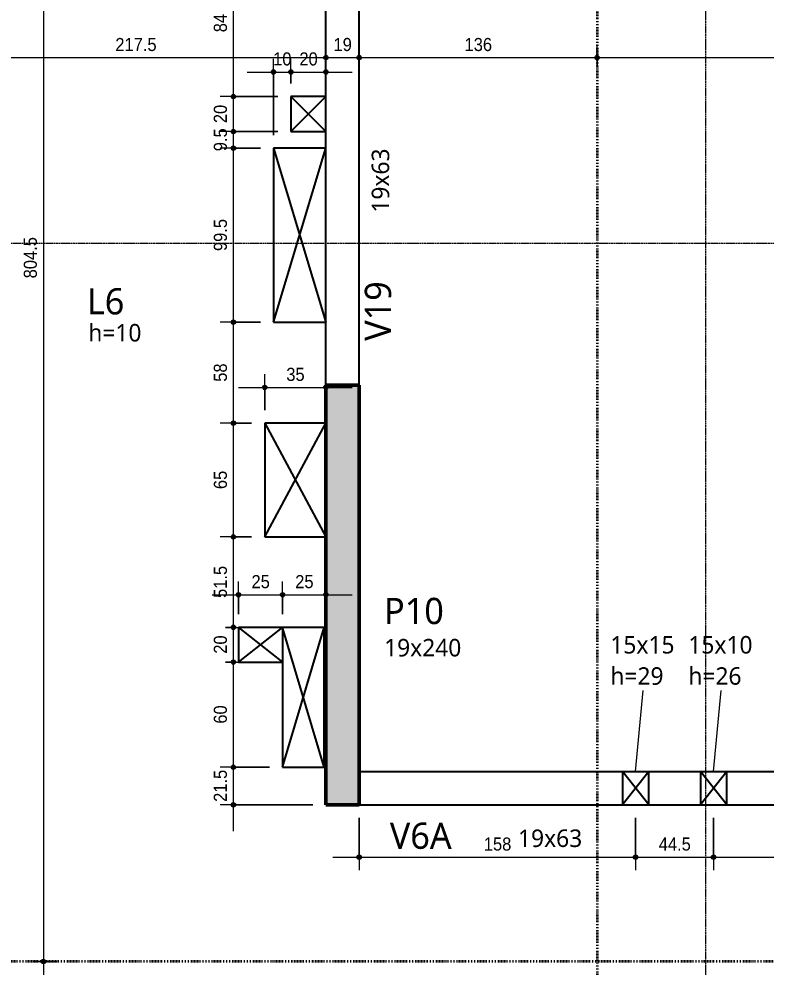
# Model space of a CAD drawing. Header units: centimetres. Extents: x -1981 to 73905, y -3196 to 88043.
# Drawn here: x -82 to 345, y -120 to 423 of the extents above; entities that cross this region are included whole.
import ezdxf

# ---------------------------------------------------------------- set-up
doc = ezdxf.new("R2010")
doc.units = ezdxf.units.CM
for name, pattern in [('Centro de 6 mm', [1.32, 0.6, -0.24, 0.24, -0.24]), ('Dash dot', [1.5875, 0.635, -0.47625, 0, -0.47625]), ('Traço', [0.635, 0.3175, -0.3175])]:
    doc.linetypes.add(name, pattern=pattern)
for name, color, linetype, lineweight in [('A-ANNO-DIMS', 7, 'Continuous', 9), ('A-ANNO-DIMS-50', 7, 'Continuous', 9), ('A-DETL-THIN', 7, 'Continuous', 25), ('A-FLOR', 7, 'Continuous', 25), ('A-FLOR-IDEN', 7, 'Continuous', 9), ('A-GENM', 7, 'Continuous', 25), ('A-GENM-HDLN', 7, 'Traço', 18), ('A-GENM-IDEN', 7, 'Continuous', 9), ('G-ANNO-SYMB', 7, 'Continuous', 9), ('S-BEAM', 7, 'Continuous', 25), ('S-BEAM-HDLN', 7, 'Traço', 25), ('S-BEAM-IDEN', 7, 'Continuous', 9), ('S-COLS', 7, 'Continuous', 25), ('S-COLS-IDEN', 7, 'Continuous', 9), ('S-GRID', 7, 'Continuous', 9)]:
    doc.layers.add(name, color=color, linetype=linetype, lineweight=lineweight)
doc.styles.add('Arial_1', font='arial.ttf', dxfattribs={"width": 0.9, "height": 7.5})
doc.styles.add('Gadugi', font='gadugi.ttf', dxfattribs={"height": 15})
doc.styles.add('Gadugi_1', font='gadugi.ttf', dxfattribs={"height": 10})
doc.dimstyles.new('PED_1_5mm_ESQ', dxfattribs={"dimscale": 30.48, "dimtxt": 7.651945, "dimasz": 0.328084, "dimexe": 0.246063, "dimexo": 0.246063, "dimgap": 0.049213, "dimtad": 1, "dimdec": 1, "dimrnd": 0.5, "dimdsep": 46, "dimtxsty": 'Arial_1', "dimblk1": 'DOTSMALL', "dimblk2": 'DOTSMALL', "dimsah": 1, "dimcen": 0.09, "dimdle": 0.492126, "dimazin": 0, "dimtfac": 1, "dimtdec": 4, "dimtix": 1, "dimtmove": 0, "dimatfit": 3, "dimfxl": 1, "dimtvp": 1, "dimtolj": 1, "dimtzin": 0, "dimarcsym": 2})

# ---------------------------------------------------------------- blocks, each defined once
blk = doc.blocks.new('PED_FURO_RETANGULAR_R04_2020 - 15x15x29-3491205-PL G 001 - FORMA DO PAVIMENTO TIPO 2')
at = {"layer": 'A-GENM-HDLN'}
for p, q in [((-7.5, 9.5), (7.5, -9.5)), ((-7.5, -9.5), (7.5, 9.5)), ((-7.5, -9.5), (-7.5, 9.5)), ((7.5, 9.5), (7.5, -9.5))]:
    blk.add_line(p, q, dxfattribs=at)
blk = doc.blocks.new('PED_FURO_RETANGULAR_R04_2020 - 15x10x26-3623036-PL G 001 - FORMA DO PAVIMENTO TIPO 2')
at = {"layer": 'A-GENM-HDLN'}
for p, q in [((-7.5, 9.5), (7.5, -9.5)), ((-7.5, -9.5), (7.5, 9.5)), ((-7.5, -9.5), (-7.5, 9.5)), ((7.5, 9.5), (7.5, -9.5))]:
    blk.add_line(p, q, dxfattribs=at)
blk = doc.blocks.new('DIMBLOCK12-PL G 001 - FORMA DO PAVIMENTO TIPO 2')
at = {"layer": 'A-ANNO-DIMS-50'}
h = blk.add_hatch(color=256, dxfattribs=at)
edge = h.paths.add_edge_path(flags=0)
edge.add_arc((-124.36, 400.41), 1.25, 0, 360)
h = blk.add_hatch(color=256, dxfattribs=at)
edge = h.paths.add_edge_path(flags=0)
edge.add_arc((93.14, 400.41), 1.25, 0, 360)
for p, q in [((-124.36, 394.68), (-124.36, 407.91)), ((93.14, 394.68), (93.14, 407.91)), ((-124.36, 400.41), (93.14, 400.41)), ((-124.36, 400.41), (-124.36, 394.68)), ((93.14, 400.41), (93.14, 394.68))]:
    blk.add_line(p, q, dxfattribs=at)
for centre in [(-124.36, 400.41), (93.14, 400.41)]:
    blk.add_circle(centre, 1.25, dxfattribs=at)
at = {"layer": 'A-ANNO-DIMS-50', "color": 0, "insert": (-27.27, 411.65), "char_height": 7.5, "width": 27.9708, "attachment_point": 1, "line_spacing_factor": 0.941778, "style": 'Arial_1'}
blk.add_mtext('217.5', dxfattribs=at)
blk = doc.blocks.new('_DotSmall')
at = {"color": 0, "linetype": 'ByBlock', "const_width": 0.5}
blk.add_lwpolyline([(-0.0625, 0, 1), (0.0625, 0, 1)], format="xyb", close=True, dxfattribs=at)
blk = doc.blocks.new('DIMBLOCK13-PL G 001 - FORMA DO PAVIMENTO TIPO 2')
at = {"layer": 'A-ANNO-DIMS-50'}
h = blk.add_hatch(color=256, dxfattribs=at)
edge = h.paths.add_edge_path(flags=0)
edge.add_arc((93.14, 400.41), 1.25, 0, 360)
h = blk.add_hatch(color=256, dxfattribs=at)
edge = h.paths.add_edge_path(flags=0)
edge.add_arc((112.14, 400.41), 1.25, 0, 360)
for p, q in [((93.14, 394.68), (93.14, 407.91)), ((112.14, 394.68), (112.14, 407.91)), ((93.14, 400.41), (112.14, 400.41)), ((93.14, 400.41), (93.14, 394.68)), ((112.14, 400.41), (112.14, 394.68))]:
    blk.add_line(p, q, dxfattribs=at)
for centre in [(93.14, 400.41), (112.14, 400.41)]:
    blk.add_circle(centre, 1.25, dxfattribs=at)
at = {"layer": 'A-ANNO-DIMS-50', "color": 0, "insert": (97.46, 411.65), "char_height": 7.5, "width": 12.4315, "attachment_point": 1, "line_spacing_factor": 0.941778, "style": 'Arial_1'}
blk.add_mtext('19', dxfattribs=at)
blk = doc.blocks.new('DIMBLOCK14-PL G 001 - FORMA DO PAVIMENTO TIPO 2')
at = {"layer": 'A-ANNO-DIMS-50'}
h = blk.add_hatch(color=256, dxfattribs=at)
edge = h.paths.add_edge_path(flags=0)
edge.add_arc((112.14, 400.41), 1.25, 0, 360)
h = blk.add_hatch(color=256, dxfattribs=at)
edge = h.paths.add_edge_path(flags=0)
edge.add_arc((248.14, 400.41), 1.25, 0, 360)
for p, q in [((112.14, 394.68), (112.14, 407.91)), ((248.14, 394.68), (248.14, 407.91)), ((112.14, 400.41), (248.14, 400.41)), ((112.14, 400.41), (112.14, 394.68)), ((248.14, 400.41), (248.14, 394.68))]:
    blk.add_line(p, q, dxfattribs=at)
for centre in [(112.14, 400.41), (248.14, 400.41)]:
    blk.add_circle(centre, 1.25, dxfattribs=at)
at = {"layer": 'A-ANNO-DIMS-50', "color": 0, "insert": (172.37, 411.65), "char_height": 7.5, "width": 18.6472, "attachment_point": 1, "line_spacing_factor": 0.941778, "style": 'Arial_1'}
blk.add_mtext('136', dxfattribs=at)
blk = doc.blocks.new('DIMBLOCK15-PL G 001 - FORMA DO PAVIMENTO TIPO 2')
at = {"layer": 'A-ANNO-DIMS-50'}
h = blk.add_hatch(color=256, dxfattribs=at)
edge = h.paths.add_edge_path(flags=0)
edge.add_arc((248.14, 400.41), 1.25, 0, 360)
h = blk.add_hatch(color=256, dxfattribs=at)
edge = h.paths.add_edge_path(flags=0)
edge.add_arc((811.15, 400.41), 1.25, 0, 360)
for p, q in [((248.14, 394.68), (248.14, 407.91)), ((811.15, 394.68), (811.15, 407.91)), ((248.14, 400.41), (811.15, 400.41)), ((248.14, 400.41), (248.14, 394.68)), ((811.15, 400.41), (811.15, 394.68))]:
    blk.add_line(p, q, dxfattribs=at)
for centre in [(248.14, 400.41), (811.15, 400.41)]:
    blk.add_circle(centre, 1.25, dxfattribs=at)
at = {"layer": 'A-ANNO-DIMS-50', "color": 0, "insert": (521.87, 411.65), "char_height": 7.5, "width": 18.6472, "attachment_point": 1, "line_spacing_factor": 0.941778, "style": 'Arial_1'}
blk.add_mtext('563', dxfattribs=at)
blk = doc.blocks.new('DIMBLOCK64-PL G 001 - FORMA DO PAVIMENTO TIPO 2')
at = {"layer": 'A-ANNO-DIMS-50'}
h = blk.add_hatch(color=256, dxfattribs=at)
edge = h.paths.add_edge_path(flags=0)
edge.add_arc((-68.38, 688.12), 1.25, 0, 360)
h = blk.add_hatch(color=256, dxfattribs=at)
edge = h.paths.add_edge_path(flags=0)
edge.add_arc((-68.38, -116.45), 1.25, 0, 360)
for p, q in [((-74.12, 688.12), (-60.88, 688.12)), ((-68.38, 688.12), (-74.12, 688.12)), ((-68.38, 688.12), (-68.38, -116.45)), ((-74.12, -116.45), (-60.88, -116.45)), ((-68.38, -116.45), (-74.12, -116.45))]:
    blk.add_line(p, q, dxfattribs=at)
for centre in [(-68.38, 688.12), (-68.38, -116.45)]:
    blk.add_circle(centre, 1.25, dxfattribs=at)
at = {"layer": 'A-ANNO-DIMS-50', "color": 0, "insert": (-79.62, 274.18), "char_height": 7.5, "width": 27.9708, "attachment_point": 1, "rotation": 90, "line_spacing_factor": 0.941778, "style": 'Arial_1'}
blk.add_mtext('804.5', dxfattribs=at)
blk = doc.blocks.new('DIMBLOCK65-PL G 001 - FORMA DO PAVIMENTO TIPO 2')
at = {"layer": 'A-ANNO-DIMS-50'}
h = blk.add_hatch(color=256, dxfattribs=at)
edge = h.paths.add_edge_path(flags=0)
edge.add_arc((-68.38, -116.45), 1.25, 0, 360)
h = blk.add_hatch(color=256, dxfattribs=at)
edge = h.paths.add_edge_path(flags=0)
edge.add_arc((-68.38, -181.88), 1.25, 0, 360)
for p, q in [((-74.12, -116.45), (-60.88, -116.45)), ((-68.38, -116.45), (-74.12, -116.45)), ((-68.38, -116.45), (-68.38, -196.88)), ((-70.85, -181.88), (-60.88, -181.88)), ((-68.38, -181.88), (-70.85, -181.88))]:
    blk.add_line(p, q, dxfattribs=at)
for centre in [(-68.38, -116.45), (-68.38, -181.88)]:
    blk.add_circle(centre, 1.25, dxfattribs=at)
at = {"layer": 'A-ANNO-DIMS-50', "color": 0, "insert": (-79.62, -158.23), "char_height": 7.5, "width": 21.7551, "attachment_point": 1, "rotation": 90, "line_spacing_factor": 0.941778, "style": 'Arial_1'}
blk.add_mtext('65.5', dxfattribs=at)
blk = doc.blocks.new('DIMBLOCK94-PL G 001 - FORMA DO PAVIMENTO TIPO 2')
at = {"layer": 'A-ANNO-DIMS-50'}
h = blk.add_hatch(color=256, dxfattribs=at)
edge = h.paths.add_edge_path(flags=0)
edge.add_arc((40.26, -5.38), 1.25, 0, 360)
h = blk.add_hatch(color=256, dxfattribs=at)
edge = h.paths.add_edge_path(flags=0)
edge.add_arc((40.26, -26.88), 1.25, 0, 360)
for p, q in [((60.86, -5.38), (32.76, -5.38)), ((40.26, -41.88), (40.26, -5.38)), ((40.26, -5.38), (60.86, -5.38)), ((85.64, -26.88), (32.76, -26.88)), ((40.26, -26.88), (85.64, -26.88))]:
    blk.add_line(p, q, dxfattribs=at)
for centre in [(40.26, -5.38), (40.26, -26.88)]:
    blk.add_circle(centre, 1.25, dxfattribs=at)
at = {"layer": 'A-ANNO-DIMS-50', "color": 0, "insert": (29.02, -25.2), "char_height": 7.5, "width": 21.7551, "attachment_point": 1, "rotation": 90, "line_spacing_factor": 0.941778, "style": 'Arial_1'}
blk.add_mtext('21.5', dxfattribs=at)
blk = doc.blocks.new('DIMBLOCK95-PL G 001 - FORMA DO PAVIMENTO TIPO 2')
at = {"layer": 'A-ANNO-DIMS-50'}
h = blk.add_hatch(color=256, dxfattribs=at)
edge = h.paths.add_edge_path(flags=0)
edge.add_arc((40.26, 54.79), 1.25, 0, 360)
h = blk.add_hatch(color=256, dxfattribs=at)
edge = h.paths.add_edge_path(flags=0)
edge.add_arc((40.26, -5.38), 1.25, 0, 360)
for p, q in [((35.66, 54.79), (47.76, 54.79)), ((40.26, 54.79), (35.66, 54.79)), ((40.26, -5.38), (40.26, 54.79)), ((60.86, -5.38), (32.76, -5.38)), ((40.26, -5.38), (60.86, -5.38))]:
    blk.add_line(p, q, dxfattribs=at)
for centre in [(40.26, 54.79), (40.26, -5.38)]:
    blk.add_circle(centre, 1.25, dxfattribs=at)
at = {"layer": 'A-ANNO-DIMS-50', "color": 0, "insert": (29.02, 19.53), "char_height": 7.5, "width": 12.4315, "attachment_point": 1, "rotation": 90, "line_spacing_factor": 0.941778, "style": 'Arial_1'}
blk.add_mtext('60', dxfattribs=at)
blk = doc.blocks.new('DIMBLOCK96-PL G 001 - FORMA DO PAVIMENTO TIPO 2')
at = {"layer": 'A-ANNO-DIMS-50'}
h = blk.add_hatch(color=256, dxfattribs=at)
edge = h.paths.add_edge_path(flags=0)
edge.add_arc((40.26, 74.62), 1.25, 0, 360)
h = blk.add_hatch(color=256, dxfattribs=at)
edge = h.paths.add_edge_path(flags=0)
edge.add_arc((40.26, 54.79), 1.25, 0, 360)
for p, q in [((35.66, 74.62), (47.76, 74.62)), ((40.26, 74.62), (35.66, 74.62)), ((40.26, 54.79), (40.26, 74.62)), ((35.66, 54.79), (47.76, 54.79)), ((40.26, 54.79), (35.66, 54.79))]:
    blk.add_line(p, q, dxfattribs=at)
for centre in [(40.26, 74.62), (40.26, 54.79)]:
    blk.add_circle(centre, 1.25, dxfattribs=at)
at = {"layer": 'A-ANNO-DIMS-50', "color": 0, "insert": (29.02, 59.53), "char_height": 7.5, "width": 12.4315, "attachment_point": 1, "rotation": 90, "line_spacing_factor": 0.941778, "style": 'Arial_1'}
blk.add_mtext('20', dxfattribs=at)
blk = doc.blocks.new('DIMBLOCK97-PL G 001 - FORMA DO PAVIMENTO TIPO 2')
at = {"layer": 'A-ANNO-DIMS-50'}
h = blk.add_hatch(color=256, dxfattribs=at)
edge = h.paths.add_edge_path(flags=0)
edge.add_arc((40.26, 126.35), 1.25, 0, 360)
h = blk.add_hatch(color=256, dxfattribs=at)
edge = h.paths.add_edge_path(flags=0)
edge.add_arc((40.26, 74.62), 1.25, 0, 360)
for p, q in [((50.64, 126.35), (32.76, 126.35)), ((40.26, 74.62), (40.26, 126.35)), ((40.26, 126.35), (50.64, 126.35)), ((35.66, 74.62), (47.76, 74.62)), ((40.26, 74.62), (35.66, 74.62))]:
    blk.add_line(p, q, dxfattribs=at)
for centre in [(40.26, 126.35), (40.26, 74.62)]:
    blk.add_circle(centre, 1.25, dxfattribs=at)
at = {"layer": 'A-ANNO-DIMS-50', "color": 0, "insert": (29.02, 91.42), "char_height": 7.5, "width": 21.7551, "attachment_point": 1, "rotation": 90, "line_spacing_factor": 0.941778, "style": 'Arial_1'}
blk.add_mtext('51.5', dxfattribs=at)
blk = doc.blocks.new('DIMBLOCK98-PL G 001 - FORMA DO PAVIMENTO TIPO 2')
at = {"layer": 'A-ANNO-DIMS-50'}
h = blk.add_hatch(color=256, dxfattribs=at)
edge = h.paths.add_edge_path(flags=0)
edge.add_arc((40.26, 191.35), 1.25, 0, 360)
h = blk.add_hatch(color=256, dxfattribs=at)
edge = h.paths.add_edge_path(flags=0)
edge.add_arc((40.26, 126.35), 1.25, 0, 360)
for p, q in [((50.64, 191.35), (32.76, 191.35)), ((40.26, 126.35), (40.26, 191.35)), ((40.26, 191.35), (50.64, 191.35)), ((50.64, 126.35), (32.76, 126.35)), ((40.26, 126.35), (50.64, 126.35))]:
    blk.add_line(p, q, dxfattribs=at)
for centre in [(40.26, 191.35), (40.26, 126.35)]:
    blk.add_circle(centre, 1.25, dxfattribs=at)
at = {"layer": 'A-ANNO-DIMS-50', "color": 0, "insert": (29.02, 153.67), "char_height": 7.5, "width": 12.4315, "attachment_point": 1, "rotation": 90, "line_spacing_factor": 0.941778, "style": 'Arial_1'}
blk.add_mtext('65', dxfattribs=at)
blk = doc.blocks.new('DIMBLOCK99-PL G 001 - FORMA DO PAVIMENTO TIPO 2')
at = {"layer": 'A-ANNO-DIMS-50'}
h = blk.add_hatch(color=256, dxfattribs=at)
edge = h.paths.add_edge_path(flags=0)
edge.add_arc((40.26, 249.12), 1.25, 0, 360)
h = blk.add_hatch(color=256, dxfattribs=at)
edge = h.paths.add_edge_path(flags=0)
edge.add_arc((40.26, 191.35), 1.25, 0, 360)
for p, q in [((55.64, 249.12), (32.76, 249.12)), ((40.26, 191.35), (40.26, 249.12)), ((40.26, 249.12), (55.64, 249.12)), ((50.64, 191.35), (32.76, 191.35)), ((40.26, 191.35), (50.64, 191.35))]:
    blk.add_line(p, q, dxfattribs=at)
for centre in [(40.26, 249.12), (40.26, 191.35)]:
    blk.add_circle(centre, 1.25, dxfattribs=at)
at = {"layer": 'A-ANNO-DIMS-50', "color": 0, "insert": (29.02, 215.05), "char_height": 7.5, "width": 12.4315, "attachment_point": 1, "rotation": 90, "line_spacing_factor": 0.941778, "style": 'Arial_1'}
blk.add_mtext('58', dxfattribs=at)
blk = doc.blocks.new('DIMBLOCK100-PL G 001 - FORMA DO PAVIMENTO TIPO 2')
at = {"layer": 'A-ANNO-DIMS-50'}
h = blk.add_hatch(color=256, dxfattribs=at)
edge = h.paths.add_edge_path(flags=0)
edge.add_arc((40.26, 348.62), 1.25, 0, 360)
h = blk.add_hatch(color=256, dxfattribs=at)
edge = h.paths.add_edge_path(flags=0)
edge.add_arc((40.26, 249.12), 1.25, 0, 360)
for p, q in [((55.64, 348.62), (32.76, 348.62)), ((40.26, 249.12), (40.26, 348.62)), ((40.26, 348.62), (55.64, 348.62)), ((55.64, 249.12), (32.76, 249.12)), ((40.26, 249.12), (55.64, 249.12))]:
    blk.add_line(p, q, dxfattribs=at)
for centre in [(40.26, 348.62), (40.26, 249.12)]:
    blk.add_circle(centre, 1.25, dxfattribs=at)
at = {"layer": 'A-ANNO-DIMS-50', "color": 0, "insert": (29.02, 289.8), "char_height": 7.5, "width": 21.7551, "attachment_point": 1, "rotation": 90, "line_spacing_factor": 0.941778, "style": 'Arial_1'}
blk.add_mtext('99.5', dxfattribs=at)
blk = doc.blocks.new('DIMBLOCK101-PL G 001 - FORMA DO PAVIMENTO TIPO 2')
at = {"layer": 'A-ANNO-DIMS-50'}
h = blk.add_hatch(color=256, dxfattribs=at)
edge = h.paths.add_edge_path(flags=0)
edge.add_arc((40.26, 358.12), 1.25, 0, 360)
h = blk.add_hatch(color=256, dxfattribs=at)
edge = h.paths.add_edge_path(flags=0)
edge.add_arc((40.26, 348.62), 1.25, 0, 360)
for p, q in [((65.64, 358.12), (32.76, 358.12)), ((40.26, 348.62), (40.26, 358.12)), ((40.26, 358.12), (65.64, 358.12)), ((55.64, 348.62), (32.76, 348.62)), ((40.26, 348.62), (55.64, 348.62))]:
    blk.add_line(p, q, dxfattribs=at)
for centre in [(40.26, 358.12), (40.26, 348.62)]:
    blk.add_circle(centre, 1.25, dxfattribs=at)
at = {"layer": 'A-ANNO-DIMS-50', "color": 0, "insert": (29.02, 346.89), "char_height": 7.5, "width": 15.5393, "attachment_point": 1, "rotation": 90, "line_spacing_factor": 0.941778, "style": 'Arial_1'}
blk.add_mtext('9.5', dxfattribs=at)
blk = doc.blocks.new('DIMBLOCK102-PL G 001 - FORMA DO PAVIMENTO TIPO 2')
at = {"layer": 'A-ANNO-DIMS-50'}
h = blk.add_hatch(color=256, dxfattribs=at)
edge = h.paths.add_edge_path(flags=0)
edge.add_arc((40.26, 378.12), 1.25, 0, 360)
h = blk.add_hatch(color=256, dxfattribs=at)
edge = h.paths.add_edge_path(flags=0)
edge.add_arc((40.26, 358.12), 1.25, 0, 360)
for p, q in [((65.64, 378.12), (32.76, 378.12)), ((40.26, 358.12), (40.26, 378.12)), ((40.26, 378.12), (65.64, 378.12)), ((65.64, 358.12), (32.76, 358.12)), ((40.26, 358.12), (65.64, 358.12))]:
    blk.add_line(p, q, dxfattribs=at)
for centre in [(40.26, 378.12), (40.26, 358.12)]:
    blk.add_circle(centre, 1.25, dxfattribs=at)
at = {"layer": 'A-ANNO-DIMS-50', "color": 0, "insert": (29.02, 362.94), "char_height": 7.5, "width": 12.4315, "attachment_point": 1, "rotation": 90, "line_spacing_factor": 0.941778, "style": 'Arial_1'}
blk.add_mtext('20', dxfattribs=at)
blk = doc.blocks.new('DIMBLOCK103-PL G 001 - FORMA DO PAVIMENTO TIPO 2')
at = {"layer": 'A-ANNO-DIMS-50'}
h = blk.add_hatch(color=256, dxfattribs=at)
edge = h.paths.add_edge_path(flags=0)
edge.add_arc((40.26, 462.05), 1.25, 0, 360)
h = blk.add_hatch(color=256, dxfattribs=at)
edge = h.paths.add_edge_path(flags=0)
edge.add_arc((40.26, 378.12), 1.25, 0, 360)
for p, q in [((65.64, 462.05), (32.76, 462.05)), ((40.26, 378.12), (40.26, 462.05)), ((40.26, 462.05), (65.64, 462.05)), ((65.64, 378.12), (32.76, 378.12)), ((40.26, 378.12), (65.64, 378.12))]:
    blk.add_line(p, q, dxfattribs=at)
for centre in [(40.26, 462.05), (40.26, 378.12)]:
    blk.add_circle(centre, 1.25, dxfattribs=at)
at = {"layer": 'A-ANNO-DIMS-50', "color": 0, "insert": (29.02, 414.9), "char_height": 7.5, "width": 12.4315, "attachment_point": 1, "rotation": 90, "line_spacing_factor": 0.941778, "style": 'Arial_1'}
blk.add_mtext('84', dxfattribs=at)
blk = doc.blocks.new('DIMBLOCK114-PL G 001 - FORMA DO PAVIMENTO TIPO 2')
at = {"layer": 'A-ANNO-DIMS-50'}
h = blk.add_hatch(color=256, dxfattribs=at)
edge = h.paths.add_edge_path(flags=0)
edge.add_arc((63.14, 392.18), 1.25, 0, 360)
h = blk.add_hatch(color=256, dxfattribs=at)
edge = h.paths.add_edge_path(flags=0)
edge.add_arc((73.14, 392.18), 1.25, 0, 360)
for p, q in [((63.14, 356.12), (63.14, 399.68)), ((73.14, 385.62), (73.14, 399.68)), ((48.14, 392.18), (73.14, 392.18)), ((63.14, 392.18), (63.14, 356.12)), ((73.14, 392.18), (73.14, 385.62))]:
    blk.add_line(p, q, dxfattribs=at)
for centre in [(63.14, 392.18), (73.14, 392.18)]:
    blk.add_circle(centre, 1.25, dxfattribs=at)
at = {"layer": 'A-ANNO-DIMS-50', "color": 0, "insert": (62.96, 403.42), "char_height": 7.5, "width": 12.4315, "attachment_point": 1, "line_spacing_factor": 0.941778, "style": 'Arial_1'}
blk.add_mtext('10', dxfattribs=at)
blk = doc.blocks.new('DIMBLOCK115-PL G 001 - FORMA DO PAVIMENTO TIPO 2')
at = {"layer": 'A-ANNO-DIMS-50'}
h = blk.add_hatch(color=256, dxfattribs=at)
edge = h.paths.add_edge_path(flags=0)
edge.add_arc((73.14, 392.18), 1.25, 0, 360)
h = blk.add_hatch(color=256, dxfattribs=at)
edge = h.paths.add_edge_path(flags=0)
edge.add_arc((93.14, 392.18), 1.25, 0, 360)
for p, q in [((73.14, 385.62), (73.14, 399.68)), ((93.14, 386.45), (93.14, 399.68)), ((73.14, 392.18), (108.14, 392.18)), ((73.14, 392.18), (73.14, 385.62)), ((93.14, 392.18), (93.14, 386.45))]:
    blk.add_line(p, q, dxfattribs=at)
for centre in [(73.14, 392.18), (93.14, 392.18)]:
    blk.add_circle(centre, 1.25, dxfattribs=at)
at = {"layer": 'A-ANNO-DIMS-50', "color": 0, "insert": (77.96, 403.42), "char_height": 7.5, "width": 12.4315, "attachment_point": 1, "line_spacing_factor": 0.941778, "style": 'Arial_1'}
blk.add_mtext('20', dxfattribs=at)
blk = doc.blocks.new('DIMBLOCK116-PL G 001 - FORMA DO PAVIMENTO TIPO 2')
at = {"layer": 'A-ANNO-DIMS-50'}
h = blk.add_hatch(color=256, dxfattribs=at)
edge = h.paths.add_edge_path(flags=0)
edge.add_arc((58.14, 211.8), 1.25, 0, 360)
h = blk.add_hatch(color=256, dxfattribs=at)
edge = h.paths.add_edge_path(flags=0)
edge.add_arc((93.14, 211.8), 1.25, 0, 360)
for p, q in [((58.14, 198.85), (58.14, 219.3)), ((93.14, 206.07), (93.14, 219.3)), ((43.14, 211.8), (108.14, 211.8)), ((58.14, 211.8), (58.14, 198.85)), ((93.14, 211.8), (93.14, 206.07))]:
    blk.add_line(p, q, dxfattribs=at)
for centre in [(58.14, 211.8), (93.14, 211.8)]:
    blk.add_circle(centre, 1.25, dxfattribs=at)
at = {"layer": 'A-ANNO-DIMS-50', "color": 0, "insert": (70.46, 223.04), "char_height": 7.5, "width": 12.4315, "attachment_point": 1, "line_spacing_factor": 0.941778, "style": 'Arial_1'}
blk.add_mtext('35', dxfattribs=at)
blk = doc.blocks.new('DIMBLOCK117-PL G 001 - FORMA DO PAVIMENTO TIPO 2')
at = {"layer": 'A-ANNO-DIMS-50'}
h = blk.add_hatch(color=256, dxfattribs=at)
edge = h.paths.add_edge_path(flags=0)
edge.add_arc((43.16, 93.28), 1.25, 0, 360)
h = blk.add_hatch(color=256, dxfattribs=at)
edge = h.paths.add_edge_path(flags=0)
edge.add_arc((68.36, 93.28), 1.25, 0, 360)
for p, q in [((43.16, 82.12), (43.16, 100.78)), ((68.36, 82.12), (68.36, 100.78)), ((28.16, 93.28), (68.36, 93.28)), ((43.16, 93.28), (43.16, 82.12)), ((68.36, 93.28), (68.36, 82.12))]:
    blk.add_line(p, q, dxfattribs=at)
for centre in [(43.16, 93.28), (68.36, 93.28)]:
    blk.add_circle(centre, 1.25, dxfattribs=at)
at = {"layer": 'A-ANNO-DIMS-50', "color": 0, "insert": (50.58, 104.52), "char_height": 7.5, "width": 12.4315, "attachment_point": 1, "line_spacing_factor": 0.941778, "style": 'Arial_1'}
blk.add_mtext('25', dxfattribs=at)
blk = doc.blocks.new('DIMBLOCK118-PL G 001 - FORMA DO PAVIMENTO TIPO 2')
at = {"layer": 'A-ANNO-DIMS-50'}
h = blk.add_hatch(color=256, dxfattribs=at)
edge = h.paths.add_edge_path(flags=0)
edge.add_arc((68.36, 93.28), 1.25, 0, 360)
h = blk.add_hatch(color=256, dxfattribs=at)
edge = h.paths.add_edge_path(flags=0)
edge.add_arc((93.14, 93.28), 1.25, 0, 360)
for p, q in [((68.36, 82.12), (68.36, 100.78)), ((93.14, 87.55), (93.14, 100.78)), ((68.36, 93.28), (108.14, 93.28)), ((68.36, 93.28), (68.36, 82.12)), ((93.14, 93.28), (93.14, 87.55))]:
    blk.add_line(p, q, dxfattribs=at)
for centre in [(68.36, 93.28), (93.14, 93.28)]:
    blk.add_circle(centre, 1.25, dxfattribs=at)
at = {"layer": 'A-ANNO-DIMS-50', "color": 0, "insert": (75.57, 104.52), "char_height": 7.5, "width": 12.4315, "attachment_point": 1, "line_spacing_factor": 0.941778, "style": 'Arial_1'}
blk.add_mtext('25', dxfattribs=at)
blk = doc.blocks.new('DIMBLOCK119-PL G 001 - FORMA DO PAVIMENTO TIPO 2')
at = {"layer": 'A-ANNO-DIMS-50'}
h = blk.add_hatch(color=256, dxfattribs=at)
edge = h.paths.add_edge_path(flags=0)
edge.add_arc((112.14, -56.78), 1.25, 0, 360)
h = blk.add_hatch(color=256, dxfattribs=at)
edge = h.paths.add_edge_path(flags=0)
edge.add_arc((270.16, -56.78), 1.25, 0, 360)
for p, q in [((112.14, -34.38), (112.14, -64.28)), ((112.14, -56.78), (112.14, -34.38)), ((270.16, -34.38), (270.16, -64.28)), ((270.16, -56.78), (270.16, -34.38)), ((97.14, -56.78), (270.16, -56.78))]:
    blk.add_line(p, q, dxfattribs=at)
for centre in [(112.14, -56.78), (270.16, -56.78)]:
    blk.add_circle(centre, 1.25, dxfattribs=at)
at = {"layer": 'A-ANNO-DIMS-50', "color": 0, "insert": (183.38, -45.54), "char_height": 7.5, "width": 18.6472, "attachment_point": 1, "line_spacing_factor": 0.941778, "style": 'Arial_1'}
blk.add_mtext('158', dxfattribs=at)
blk = doc.blocks.new('DIMBLOCK120-PL G 001 - FORMA DO PAVIMENTO TIPO 2')
at = {"layer": 'A-ANNO-DIMS-50'}
h = blk.add_hatch(color=256, dxfattribs=at)
edge = h.paths.add_edge_path(flags=0)
edge.add_arc((270.16, -56.78), 1.25, 0, 360)
h = blk.add_hatch(color=256, dxfattribs=at)
edge = h.paths.add_edge_path(flags=0)
edge.add_arc((314.75, -56.78), 1.25, 0, 360)
for p, q in [((270.16, -34.38), (270.16, -64.28)), ((270.16, -56.78), (270.16, -34.38)), ((314.75, -34.38), (314.75, -64.28)), ((314.75, -56.78), (314.75, -34.38)), ((270.16, -56.78), (314.75, -56.78))]:
    blk.add_line(p, q, dxfattribs=at)
for centre in [(270.16, -56.78), (314.75, -56.78)]:
    blk.add_circle(centre, 1.25, dxfattribs=at)
at = {"layer": 'A-ANNO-DIMS-50', "color": 0, "insert": (283.39, -45.54), "char_height": 7.5, "width": 21.7551, "attachment_point": 1, "line_spacing_factor": 0.941778, "style": 'Arial_1'}
blk.add_mtext('44.5', dxfattribs=at)
blk = doc.blocks.new('DIMBLOCK121-PL G 001 - FORMA DO PAVIMENTO TIPO 2')
at = {"layer": 'A-ANNO-DIMS-50'}
h = blk.add_hatch(color=256, dxfattribs=at)
edge = h.paths.add_edge_path(flags=0)
edge.add_arc((314.75, -56.78), 1.25, 0, 360)
h = blk.add_hatch(color=256, dxfattribs=at)
edge = h.paths.add_edge_path(flags=0)
edge.add_arc((583.15, -56.78), 1.25, 0, 360)
for p, q in [((314.75, -34.38), (314.75, -64.28)), ((314.75, -56.78), (314.75, -34.38)), ((583.15, -34.38), (583.15, -64.28)), ((583.15, -56.78), (583.15, -34.38)), ((314.75, -56.78), (583.15, -56.78))]:
    blk.add_line(p, q, dxfattribs=at)
for centre in [(314.75, -56.78), (583.15, -56.78)]:
    blk.add_circle(centre, 1.25, dxfattribs=at)
at = {"layer": 'A-ANNO-DIMS-50', "color": 0, "insert": (437.29, -45.54), "char_height": 7.5, "width": 27.9708, "attachment_point": 1, "line_spacing_factor": 0.941778, "style": 'Arial_1'}
blk.add_mtext('268.5', dxfattribs=at)

msp = doc.modelspace()

# ---------------------------------------------------------------- hatches: boundary and pattern name
at = {"layer": 'S-COLS', "true_color": 0x808080}
msp.add_hatch(color=8, dxfattribs=at).paths.add_polyline_path([(112.14, -26.88), (112.14, 213.12), (93.14, 213.12), (93.14, -26.88)], flags=0)

# ---------------------------------------------------------------- linework, layer by layer
at = {"layer": 'A-DETL-THIN'}
for p, q in [((73.14, 378.12), (93.14, 358.12)), ((73.14, 358.12), (93.14, 378.12)), ((63.14, 249.12), (93.14, 348.62)), ((63.14, 348.62), (93.14, 249.12)), ((58.14, 126.35), (93.14, 191.35)), ((58.14, 191.35), (93.14, 126.35)), ((43.16, 74.62), (68.36, 54.73)), ((43.16, 54.79), (68.28, 74.62)), ((68.36, -5.38), (92.14, 74.62)), ((92.14, -5.38), (68.36, 74.62)), ((68.36, 74.62), (68.36, 54.73)), ((277.66, -7.88), (262.66, -26.88)), ((277.66, -26.88), (262.66, -7.88)), ((322.25, -7.88), (307.25, -26.88)), ((322.25, -26.88), (307.25, -7.88))]:
    msp.add_line(p, q, dxfattribs=at)
at = {"layer": 'A-FLOR'}
for p, q in [((93.14, 378.12), (73.14, 378.12)), ((73.14, 378.12), (73.14, 358.12)), ((73.14, 358.12), (93.14, 358.12)), ((93.14, 348.62), (63.14, 348.62)), ((63.14, 348.62), (63.14, 249.12)), ((63.14, 249.12), (93.14, 249.12)), ((93.14, 191.35), (58.14, 191.35)), ((58.14, 191.35), (58.14, 126.35)), ((58.14, 126.35), (93.14, 126.35)), ((92.14, 74.62), (43.16, 74.62)), ((43.16, 74.62), (43.16, 54.79)), ((92.14, -5.38), (92.14, 74.62)), ((43.16, 54.79), (68.36, 54.79)), ((68.36, 54.79), (68.36, -5.38)), ((68.36, -5.38), (92.14, -5.38))]:
    msp.add_line(p, q, dxfattribs=at)
at = {"layer": 'A-GENM-IDEN'}
for p, q in [((270.16, -7.88), (274.41, 38.51)), ((314.75, -7.88), (319, 38.51))]:
    msp.add_line(p, q, dxfattribs=at)
at = {"layer": 'G-ANNO-SYMB', "linetype": 'Centro de 6 mm'}
for p, q in [((310.31, -1114.45), (310.31, 800.92)), ((-1845.31, 294.37), (1425.26, 294.37))]:
    msp.add_line(p, q, dxfattribs=at)
at = {"layer": 'S-BEAM'}
for p, q in [((93.14, 213.12), (93.14, 452.12)), ((112.14, 213.12), (112.14, 452.12)), ((112.14, -7.88), (811.15, -7.88)), ((112.14, -26.88), (811.15, -26.88))]:
    msp.add_line(p, q, dxfattribs=at)
at = {"layer": 'S-BEAM-HDLN', "linetype": 'Continuous'}
for p, q in [((262.66, -7.88), (262.66, -26.88)), ((277.66, -26.88), (277.66, -7.88)), ((307.25, -7.88), (307.25, -26.88)), ((322.25, -26.88), (322.25, -7.88))]:
    msp.add_line(p, q, dxfattribs=at)
at = {"layer": 'S-COLS', "lineweight": 50}
for p, q in [((93.14, -26.88), (93.14, 213.12)), ((93.14, 213.12), (112.14, 213.12)), ((112.14, 213.12), (112.14, -26.88)), ((112.14, -26.88), (93.14, -26.88))]:
    msp.add_line(p, q, dxfattribs=at)
at = {"layer": 'S-GRID', "color": 40, "linetype": 'Dash dot', "lineweight": 35, "true_color": 0xffc000}
msp.add_line((248.14, 890.4), (248.14, -1018.23), dxfattribs=at)
at = {"layer": 'S-GRID', "color": 152, "linetype": 'Dash dot', "lineweight": 35, "true_color": 0x0070c0}
msp.add_line((1550.39, -116.45), (-1863.98, -116.45), dxfattribs=at)

# ---------------------------------------------------------------- block references
at = {"layer": 'A-GENM', "linetype": 'Traço', "lineweight": 18, "rotation": 180}
for name, p in [('PED_FURO_RETANGULAR_R04_2020 - 15x15x29-3491205-PL G 001 - FORMA DO PAVIMENTO TIPO 2', (270.16, -17.38)), ('PED_FURO_RETANGULAR_R04_2020 - 15x10x26-3623036-PL G 001 - FORMA DO PAVIMENTO TIPO 2', (314.75, -17.38))]:
    msp.add_blockref(name, p, dxfattribs=at)

# ---------------------------------------------------------------- texts
at = {"layer": 'A-FLOR-IDEN', "attachment_point": 1}
for s, insert, char_height, width, style in [('L6', (-43.53, 268.55), 15, 26.0548, 'Gadugi'), ('h=10', (-42.74, 248.08), 10, 39.6835, 'Gadugi_1')]:
    msp.add_mtext(s, dxfattribs=dict(at, insert=insert, char_height=char_height, width=width, style=style))
at = {"layer": 'A-GENM-IDEN', "char_height": 10, "attachment_point": 1, "style": 'Gadugi_1'}
for s, insert, width in [('15x15', (255.71, 69.66), 44.8945), ('15x10', (300.3, 69.66), 44.8945), ('h=29', (255.71, 51.8), 39.6835), ('h=26', (300.3, 51.8), 39.6835)]:
    msp.add_mtext(s, dxfattribs=dict(at, insert=insert, width=width))
at = {"layer": 'S-BEAM-IDEN', "attachment_point": 1, "rotation": 90}
for s, insert, char_height, width, style in [('19x63', (119.28, 311.75), 10, 44.8945, 'Gadugi_1'), ('V19', (115.34, 238.45), 15, 44.0928, 'Gadugi')]:
    msp.add_mtext(s, dxfattribs=dict(at, insert=insert, char_height=char_height, width=width, style=style))
at = {"layer": 'S-BEAM-IDEN', "attachment_point": 1}
for s, insert, char_height, width, style in [('V6A', (129.64, -37.04), 15, 46.4979, 'Gadugi'), ('19x63', (202.94, -40.98), 10, 44.8945, 'Gadugi_1')]:
    msp.add_mtext(s, dxfattribs=dict(at, insert=insert, char_height=char_height, width=width, style=style))
at = {"layer": 'S-COLS-IDEN', "attachment_point": 1}
for s, insert, char_height, width, style in [('P10', (126.38, 91.49), 15, 42.4894, 'Gadugi'), ('19x240', (126.38, 68), 10, 54.1139, 'Gadugi_1')]:
    msp.add_mtext(s, dxfattribs=dict(at, insert=insert, char_height=char_height, width=width, style=style))

# ---------------------------------------------------------------- dimensions: what is measured, and where the dimension line sits
at = {"layer": 'A-ANNO-DIMS'}
for base, p1, p2, override, picture, middle in [((-68.38, -116.45), (-66.62, 688.12), (-66.62, -116.45), {"dimpost": '<>', "dimfxl": 804.568661}, 'DIMBLOCK64-PL G 001 - FORMA DO PAVIMENTO TIPO 2', (-73.71, 285.83)), ((40.26, 462.05), (73.14, 378.12), (73.14, 462.05), {"dimpost": '<>', "dimfxl": 83.931504}, 'DIMBLOCK103-PL G 001 - FORMA DO PAVIMENTO TIPO 2', (34.93, 420.08)), ((40.26, 378.12), (73.14, 358.12), (73.14, 378.12), {"dimpost": '<>', "dimfxl": 19.99988}, 'DIMBLOCK102-PL G 001 - FORMA DO PAVIMENTO TIPO 2', (34.93, 368.12)), ((40.26, 358.12), (63.14, 348.62), (73.14, 358.12), {"dimpost": '<>', "dimfxl": 13.793039}, 'DIMBLOCK101-PL G 001 - FORMA DO PAVIMENTO TIPO 2', (34.93, 353.37)), ((40.26, 348.62), (63.14, 249.12), (63.14, 348.62), {"dimpost": '<>', "dimfxl": 99.5}, 'DIMBLOCK100-PL G 001 - FORMA DO PAVIMENTO TIPO 2', (34.93, 298.87)), ((40.26, 249.12), (58.14, 191.35), (63.14, 249.12), {"dimpost": '<>', "dimfxl": 57.987818}, 'DIMBLOCK99-PL G 001 - FORMA DO PAVIMENTO TIPO 2', (34.93, 220.23)), ((40.26, 191.35), (58.14, 126.35), (58.14, 191.35), {"dimpost": '<>', "dimfxl": 65.000517}, 'DIMBLOCK98-PL G 001 - FORMA DO PAVIMENTO TIPO 2', (34.93, 158.85)), ((40.26, 126.35), (43.16, 74.62), (58.14, 126.35), {"dimpost": '<>', "dimfxl": 53.850856}, 'DIMBLOCK97-PL G 001 - FORMA DO PAVIMENTO TIPO 2', (34.93, 100.48)), ((40.26, 74.62), (43.16, 54.79), (43.16, 74.62), {"dimpost": '<>', "dimfxl": 19.827348}, 'DIMBLOCK96-PL G 001 - FORMA DO PAVIMENTO TIPO 2', (34.93, 64.71)), ((40.26, 54.79), (68.36, -5.38), (43.16, 54.79), {"dimpost": '<>', "dimfxl": 65.235254}, 'DIMBLOCK95-PL G 001 - FORMA DO PAVIMENTO TIPO 2', (34.93, 24.71)), ((40.26, -5.38), (93.14, -26.88), (68.36, -5.38), {"dimpost": '<>', "dimfxl": 32.802518}, 'DIMBLOCK94-PL G 001 - FORMA DO PAVIMENTO TIPO 2', (34.93, -16.13)), ((-68.38, -181.88), (-66.62, -116.45), (-63.35, -181.88), {"dimpost": '<>', "dimfxl": 65.512874}, 'DIMBLOCK65-PL G 001 - FORMA DO PAVIMENTO TIPO 2', (-73.71, -149.17))]:
    dim = msp.add_linear_dim(base=base, p1=p1, p2=p2, angle=90, dimstyle='PED_1_5mm_ESQ', override=override, dxfattribs=at)
    dim.commit()
    dim.dimension.update_dxf_attribs({"geometry": picture, "text_midpoint": middle})
for base, p1, p2, override, picture, middle in [((93.14, 400.41), (-124.36, 402.18), (93.14, 402.18), {"dimpost": '<>', "dimfxl": 217.5}, 'DIMBLOCK12-PL G 001 - FORMA DO PAVIMENTO TIPO 2', (-15.61, 405.74)), ((112.14, 400.41), (93.14, 402.18), (112.14, 402.18), {"dimpost": '<>', "dimfxl": 19}, 'DIMBLOCK13-PL G 001 - FORMA DO PAVIMENTO TIPO 2', (102.64, 405.74)), ((248.14, 400.41), (112.14, 402.18), (248.14, 402.18), {"dimpost": '<>', "dimfxl": 136.00452}, 'DIMBLOCK14-PL G 001 - FORMA DO PAVIMENTO TIPO 2', (180.14, 405.74)), ((811.15, 400.41), (248.14, 402.18), (811.15, 402.18), {"dimpost": '<>', "dimfxl": 563.007789}, 'DIMBLOCK15-PL G 001 - FORMA DO PAVIMENTO TIPO 2', (529.64, 405.74)), ((73.14, 392.18), (63.14, 348.62), (73.14, 378.12), {"dimpost": '<>', "dimfxl": 31.148538}, 'DIMBLOCK114-PL G 001 - FORMA DO PAVIMENTO TIPO 2', (68.14, 397.51)), ((93.14, 392.18), (73.14, 378.12), (93.14, 393.95), {"dimpost": '<>', "dimfxl": 25.50692}, 'DIMBLOCK115-PL G 001 - FORMA DO PAVIMENTO TIPO 2', (83.14, 397.51)), ((93.14, 211.8), (58.14, 191.35), (93.14, 213.57), {"dimpost": '<>', "dimfxl": 41.458235}, 'DIMBLOCK116-PL G 001 - FORMA DO PAVIMENTO TIPO 2', (75.64, 217.13)), ((68.36, 93.28), (43.16, 74.62), (68.36, 74.62), {"dimpost": '<>', "dimfxl": 25.197556}, 'DIMBLOCK117-PL G 001 - FORMA DO PAVIMENTO TIPO 2', (55.76, 98.61)), ((93.14, 93.28), (68.36, 74.62), (93.14, 95.05), {"dimpost": '<>', "dimfxl": 32.110178}, 'DIMBLOCK118-PL G 001 - FORMA DO PAVIMENTO TIPO 2', (80.75, 98.61)), ((270.16, -56.78), (112.14, -26.88), (270.16, -26.88), {"dimpost": '<>', "dimfxl": 158.024421}, 'DIMBLOCK119-PL G 001 - FORMA DO PAVIMENTO TIPO 2', (191.15, -51.45)), ((314.75, -56.78), (270.16, -26.88), (314.75, -26.88), {"dimpost": '<>', "dimfxl": 44.586692}, 'DIMBLOCK120-PL G 001 - FORMA DO PAVIMENTO TIPO 2', (292.45, -51.47)), ((583.15, -56.78), (314.75, -26.88), (583.15, -26.88), {"dimpost": '<>', "dimfxl": 268.400996}, 'DIMBLOCK121-PL G 001 - FORMA DO PAVIMENTO TIPO 2', (448.95, -51.45))]:
    dim = msp.add_linear_dim(base=base, p1=p1, p2=p2, dimstyle='PED_1_5mm_ESQ', override=override, dxfattribs=at)
    dim.commit()
    dim.dimension.update_dxf_attribs({"geometry": picture, "text_midpoint": middle})

doc.saveas('drawing.dxf')
